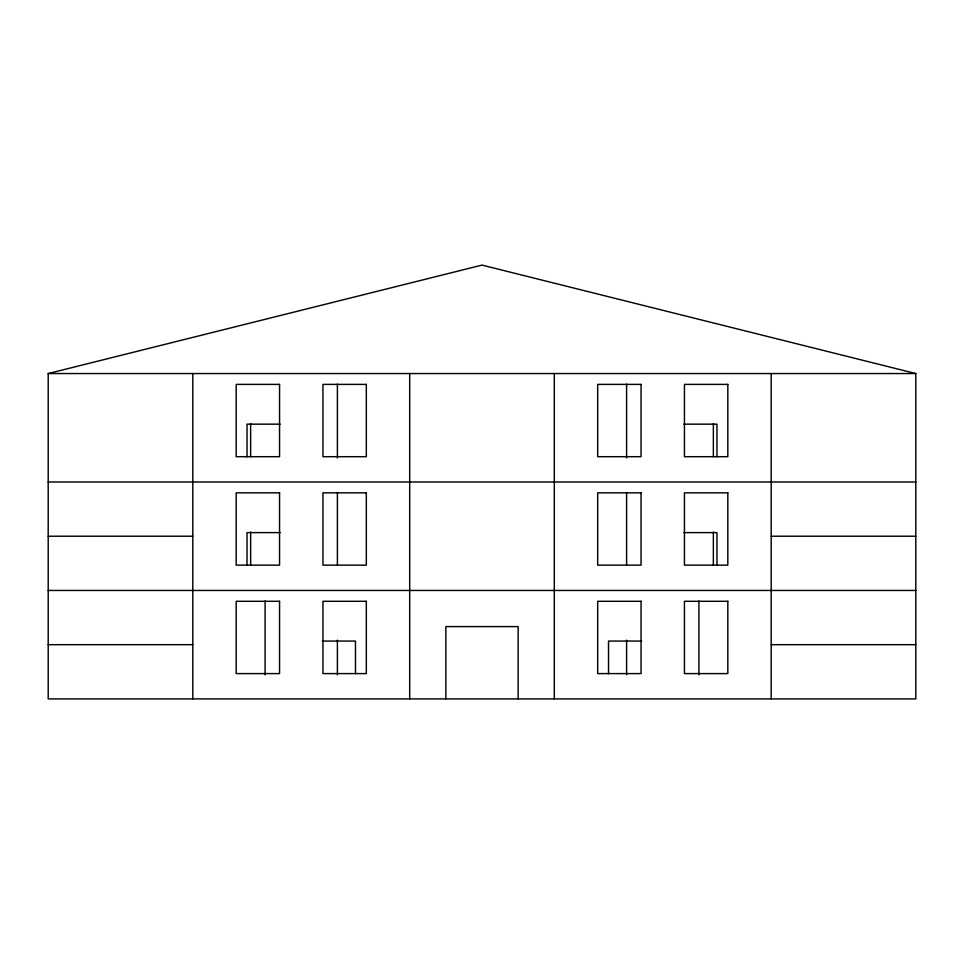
<?xml version="1.0" encoding="UTF-8"?>
<svg xmlns="http://www.w3.org/2000/svg" width="964" height="964" viewBox="0 0 964 964"><rect width="100%" height="100%" fill="white"/><g stroke="black" fill="none" stroke-linecap="round" stroke-linejoin="round"><path stroke-width="1.45" d="M48.2 373.55L482 265.1L915.8 373.55L915.8 698.9L48.2 698.9L48.2 373.55L915.8 373.55M280.163 424.16L247.025 424.16L247.025 456.791M683.838 424.16L716.975 424.16L716.975 456.791M48.2 482L915.8 482M280.163 532.61L247.025 532.61L247.025 565.241M683.838 532.61L716.975 532.61L716.975 565.241M48.2 536.225L192.8 536.225M771.2 536.225L915.8 536.225M48.2 590.45L915.8 590.45M322.338 641.06L355.475 641.06L355.475 673.691M641.663 641.06L608.525 641.06L608.525 673.691M48.2 644.675L192.8 644.675M771.2 644.675L915.8 644.675M771.2 373.55L771.2 698.9M713.36 423.558L713.36 456.695M713.36 532.008L713.36 565.145M698.9 600.994L698.9 674.8M626.6 384.094L626.6 457.9M626.6 492.544L626.6 564.844M626.6 640.156L626.6 674.8M554.3 373.55L554.3 698.9M518.15 698.9L518.15 626.6L445.85 626.6L445.85 698.9M409.7 373.55L409.7 698.9M337.4 384.094L337.4 457.9M337.4 492.544L337.4 564.844M337.4 640.156L337.4 674.8M265.1 600.994L265.1 674.8M250.64 423.558L250.64 456.695M250.64 532.008L250.64 565.145M192.8 373.55L192.8 698.9M279.56 384.395L236.18 384.395L236.18 456.695L279.56 456.695L279.56 384.395M366.32 384.395L322.94 384.395L322.94 456.695L366.32 456.695L366.32 384.395M641.06 384.395L597.68 384.395L597.68 456.695L641.06 456.695L641.06 384.395M727.82 384.395L684.44 384.395L684.44 456.695L727.82 456.695L727.82 384.395M279.56 492.845L236.18 492.845L236.18 565.145L279.56 565.145L279.56 492.845M366.32 492.845L322.94 492.845L322.94 565.145L366.32 565.145L366.32 492.845M641.06 492.845L597.68 492.845L597.68 565.145L641.06 565.145L641.06 492.845M727.82 492.845L684.44 492.845L684.44 565.145L727.82 565.145L727.82 492.845M279.56 601.295L236.18 601.295L236.18 673.595L279.56 673.595L279.56 601.295M366.32 601.295L322.94 601.295L322.94 673.595L366.32 673.595L366.32 601.295M641.06 601.295L597.68 601.295L597.68 673.595L641.06 673.595L641.06 601.295M727.82 601.295L684.44 601.295L684.44 673.595L727.82 673.595L727.82 601.295"/></g></svg>
